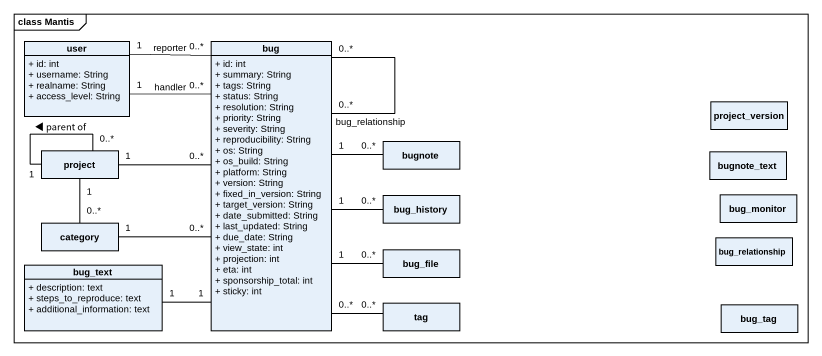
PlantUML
@startuml
mainframe class Mantis
hide circle
hide empty members
skinparam classAttributeIconSize 0
class user {
  + id: int
  + username: String
  + realname: String
  + access_level: String
}
class bug {
  + id: int
  + summary: String
  + tags: String
  + status: String
  + resolution: String
  + priority: String
  + severity: String
  + reproducibility: String
  + os: String
  + os_build: String
  + platform: String
  + version: String
  + fixed_in_version: String
  + target_version: String
  + date_submitted: String
  + last_updated: String
  + due_date: String
  + view_state: int
  + projection: int
  + eta: int
  + sponsorship_total: int
  + sticky: int
}
class project_version
class project
class bugnote
class bugnote_text
class bug_history
class bug_monitor
class category
class bug_text {
  + description: text
  + steps_to_reproduce: text
  + additional_information: text
}
class bug_file
class bug_relationship
class tag
class bug_tag
user "1" -right- "0..*" bug : handler
bug "0..*" -left- "1" user : reporter
bug "0..*" -- "0..*" bug : bug_relationship
bug "0..*" -left- "1" project
bug "1" -right- "0..*" bugnote
bug "0..*" -left- "1" category
bug "1" -- "1" bug_text
project "0..*" -- "1" project : ◀ parent of
project "1" -- "0..*" category
bug_history "0..*" -left- "1" bug
bug_file "0..*" -left- "1" bug
tag "0..*" -up- "0..*" bug
@enduml
